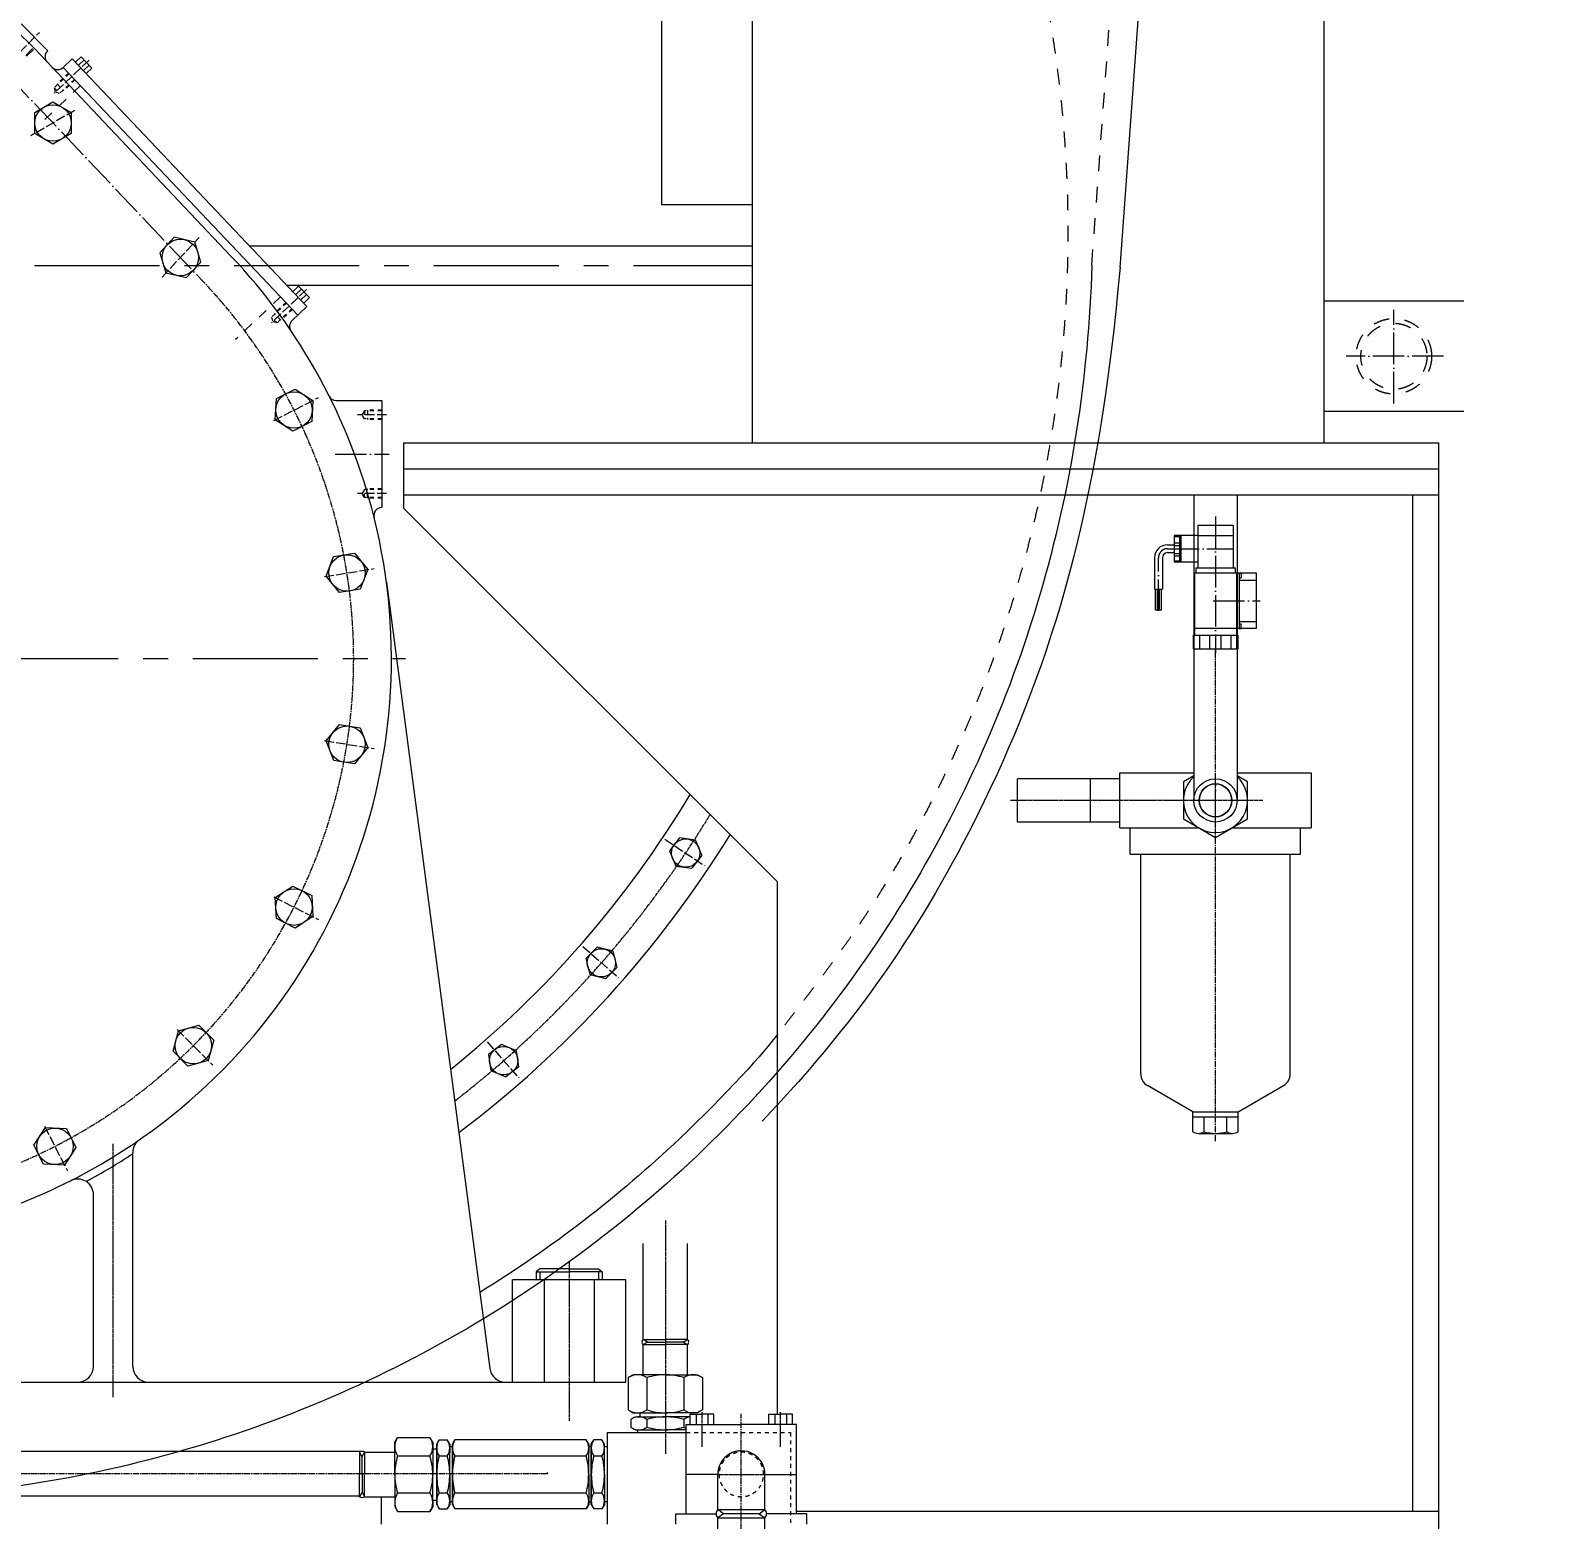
# Model space of a CAD drawing. Header units: millimetres. Extents: x 907 to 806139, y 2004 to 615514.
# Drawn here: x 174915 to 204276, y 66838 to 95698 of the extents above; entities that cross this region are included whole.
import ezdxf

# ---------------------------------------------------------------- set-up
doc = ezdxf.new("R2010")
doc.units = ezdxf.units.MM
doc.header["$LTSCALE"] = 25.4
for name, pattern in [('ACAD_ISO04W100', [30, 24, -3, 0, -3]), ('CENTER', [50.8, 31.75, -6.35, 6.35, -6.35]), ('CHAIN', [0.7087, 0.4724, -0.0591, 0.1181, -0.0591]), ('EB_DASH', [6, 3, -3])]:
    doc.linetypes.add(name, pattern=pattern)
doc.layers.get('Defpoints').update_dxf_attribs({"lineweight": 5})
doc.layers.add('CAXA1', color=5, linetype='CENTER', lineweight=5)
doc.styles.add('Roman', font='arial.ttf')
doc.styles.get("Standard").update_dxf_attribs({"font": 'arial.ttf'})
doc.dimstyles.new('ISO-25', dxfattribs={"dimscale": 30, "dimtxt": 38.1, "dimasz": 38.1, "dimexe": 50.8, "dimexo": 50.8, "dimgap": 15.875, "dimtad": 1, "dimtih": 1, "dimtoh": 1, "dimdec": 1, "dimlfac": 0.03937, "dimdsep": 46, "dimtxsty": 'Standard', "dimcen": 63.5, "dimclrd": 7, "dimclre": 7, "dimclrt": 7, "dimadec": 0, "dimazin": 0, "dimtfac": 1, "dimtdec": 1, "dimtmove": 0, "dimatfit": 3, "dimfxl": 25.4, "dimlwd": 5, "dimlwe": 5, "dimarcsym": 0})

# ---------------------------------------------------------------- blocks, each defined once
blk = doc.blocks.new('*D151')
at = {"color": 7, "linetype": 'Continuous', "lineweight": 5, "transparency": 16777216}
for p, q in [((208688, 200687), (220780, 200687)), ((219256, 199544), (219256, 130380)), ((219256, 55203), (219256, 124367)), ((193082, 54060), (220780, 54060))]:
    blk.add_line(p, q, dxfattribs=at)
at = {"color": 7, "transparency": 16777216}
for points in [[(219065, 199544), (219446, 199544), (219256, 200687)], [(219065, 55203), (219446, 55203), (219256, 54060)]]:
    blk.add_solid(points, dxfattribs=at)
at = {"layer": 'Defpoints', "color": 0, "transparency": 16777216}
for p in [(207164, 200687), (219256, 200687), (191558, 54060)]:
    blk.add_point(p, dxfattribs=at)
at = {"color": 7, "lineweight": 5, "transparency": 16777216, "insert": (219256, 127373), "char_height": 4953, "attachment_point": 5, "style": 'Roman'}
blk.add_mtext('5773', dxfattribs=at)

msp = doc.modelspace()

# ---------------------------------------------------------------- linework, layer by layer
at = {"color": 7, "lineweight": 5}
for p, q in [((188918.48, 87704.84), (188918.48, 123061.64)), ((199998.64, 87704.84), (199998.64, 123061.64)), ((196042.21, 91103.75), (197538.36, 111565.36)), ((187159.05, 92314.04), (187159.05, 105383.24)), ((174737.29, 95820.68), (175254.55, 95303.41)), ((175001.56, 95337.81), (178806.15, 91324.69)), ((175246.35, 95295.21), (175254.55, 95303.41)), ((175551.32, 94979.44), (175728.27, 95147.2)), ((175728.27, 95147.2), (180278.82, 90347.23)), ((175901.78, 95185.69), (175791.18, 95080.84)), ((175901.78, 95185.69), (176111.48, 94964.49)), ((175551.32, 94979.44), (180101.86, 90179.47)), ((175847.17, 95021.79), (175957.77, 95126.64)), ((175944.9, 94918.69), (176055.5, 95023.54)), ((176111.48, 94964.49), (176000.89, 94859.64)), ((188918.48, 92314.04), (187159.05, 92314.04)), ((179162.47, 91524.76), (188918.48, 91524.76)), ((179884.88, 90762.76), (188918.48, 90762.76)), ((180116.8, 90739.64), (180006.2, 90634.79)), ((180116.8, 90739.64), (180326.5, 90518.44)), ((180062.19, 90575.73), (180172.78, 90680.59)), ((180159.92, 90472.64), (180270.52, 90577.49)), ((180326.5, 90518.44), (180215.9, 90413.59)), ((202705, 90450.09), (199998.64, 90450.09)), ((180278.82, 90347.23), (179990.1, 90073.52)), ((180849.35, 88522.48), (181728.81, 88522.48)), ((181728.81, 88522.48), (181728.81, 86449.84)), ((181728.81, 88339.6), (181728.81, 88156.72)), ((202705, 88312.39), (199998.64, 88312.39)), ((182159.99, 87704.84), (202225.99, 87704.84)), ((182159.99, 86434.84), (182159.99, 87704.84)), ((202225.99, 64463.84), (202225.99, 87704.84)), ((202225.99, 87196.84), (182159.99, 87196.84)), ((202225.99, 86688.84), (182159.99, 86688.84)), ((197473.71, 86688.84), (197473.71, 80776.32)), ((198311.91, 86688.84), (198311.91, 80776.32)), ((201717.99, 67003.84), (201717.99, 86688.84)), ((182159.99, 86434.84), (189399.01, 79195.82)), ((197549.91, 86110.66), (197549.91, 85488.36)), ((197549.91, 86110.66), (198235.71, 86110.66)), ((198235.71, 86110.66), (198235.71, 85488.36)), ((197549.91, 85907.46), (197092.35, 85907.46)), ((197092.71, 85907.46), (197092.71, 85780.68)), ((197092.71, 85907.46), (197092.71, 85399.46)), ((197092.71, 85886.77), (197194.31, 85886.77)), ((197092.71, 85763.98), (197194.31, 85763.98)), ((197194.31, 85907.46), (197194.31, 85399.46)), ((197219.71, 85907.46), (197219.71, 85399.46)), ((197549.91, 85907.46), (198235.71, 85907.46)), ((197549.91, 85907.46), (197549.91, 85285.16)), ((198235.71, 85907.46), (198235.71, 85285.16)), ((196711.71, 85475.66), (196711.71, 85226.85)), ((196864.11, 85475.66), (196864.11, 85226.85)), ((196965.71, 85729.66), (197092.71, 85729.66)), ((196965.71, 85577.26), (197092.71, 85577.26)), ((197092.71, 85716.02), (197194.31, 85716.02)), ((197092.71, 85560.78), (197194.31, 85560.78)), ((197092.71, 85512.82), (197194.31, 85512.82)), ((196711.71, 85404.65), (196711.71, 84866.33)), ((196864.11, 85404.65), (196864.11, 84866.33)), ((197092.71, 85420.14), (197194.31, 85420.14)), ((197092.71, 85399.46), (197549.91, 85399.46)), ((197486.41, 85183.56), (198680.21, 85183.56)), ((197486.41, 85183.56), (197486.41, 83977.06)), ((197511.81, 85285.16), (198273.81, 85285.16)), ((197511.81, 85285.16), (197511.81, 85183.56)), ((198273.81, 85285.16), (198273.81, 85183.56)), ((198299.21, 85183.56), (198299.21, 84307.26)), ((198299.21, 85183.56), (198299.21, 84104.06)), ((198350.01, 85183.56), (198350.01, 84104.06)), ((198350.01, 85178.62), (198388.11, 85178.62)), ((198388.11, 85178.62), (198388.11, 85089.72)), ((198680.21, 85183.56), (198680.21, 84104.06)), ((181819.19, 85003.74), (183825.02, 69767.98)), ((196711.71, 84866.33), (196864.11, 84866.33)), ((196730.76, 84463.91), (196730.76, 84866.33)), ((196768.86, 84463.91), (196768.86, 84866.33)), ((196806.96, 84463.91), (196806.96, 84866.33)), ((196845.06, 84463.91), (196845.06, 84866.33)), ((198350.01, 85089.72), (198388.11, 85089.72)), ((198350.01, 85043.86), (198680.21, 85043.86)), ((196768.86, 84463.91), (196730.76, 84463.91)), ((196845.06, 84463.91), (196768.86, 84463.91)), ((198299.21, 84307.26), (198299.21, 84180.26)), ((197461.01, 83977.06), (198324.61, 83977.06)), ((197461.01, 83977.06), (197461.01, 83710.36)), ((197475.37, 83710.36), (197475.37, 83977.06)), ((198680.21, 84104.06), (197486.41, 84104.06)), ((197586.92, 83710.36), (197586.92, 83977.06)), ((197781.05, 83710.36), (197781.05, 83977.06)), ((198003.91, 83710.36), (198003.91, 83977.06)), ((198197.18, 83710.36), (198197.18, 83977.06)), ((198299.21, 84104.06), (198299.21, 83977.06)), ((198309.89, 83710.36), (198309.89, 83977.06)), ((198324.61, 83977.06), (198324.61, 83710.36)), ((198350.01, 84243.76), (198680.21, 84243.76)), ((198350.01, 84197.9), (198388.11, 84197.9)), ((198350.01, 84109), (198388.11, 84109)), ((198388.11, 84109), (198388.11, 84197.9)), ((197461.01, 83710.36), (198324.61, 83710.36)), ((196038.74, 81195.48), (194057.41, 81195.48)), ((194057.41, 80357.28), (194057.41, 81195.48)), ((195467, 80357.22), (195467, 81195.42)), ((196038.38, 81309.58), (197473.71, 81309.58)), ((196038.42, 81309.48), (197473.71, 81309.48)), ((196038.74, 80242.77), (196038.74, 81309.57)), ((197473.71, 81253.18), (197270.29, 81135.73)), ((197270.29, 81135.73), (197270.29, 80416.91)), ((198311.91, 81309.58), (199746.78, 81309.58)), ((198311.91, 81309.48), (199543.55, 81309.48)), ((198515.32, 81135.73), (198311.91, 81253.18)), ((198515.32, 80416.91), (198515.32, 81135.73)), ((199746.78, 81309.58), (199746.94, 80242.68)), ((196038.74, 80357.28), (194057.41, 80357.28)), ((196038.15, 80242.78), (197572.09, 80242.78)), ((196038.64, 80242.68), (197572.25, 80242.68)), ((196241.84, 79734.68), (196241.84, 80242.68)), ((197270.29, 80416.91), (197892.81, 80057.5)), ((197892.81, 80057.5), (198515.32, 80416.91)), ((198213.36, 80242.68), (199746.94, 80242.68)), ((198213.52, 80242.78), (199543.55, 80242.78)), ((199543.78, 79734.77), (199543.78, 80242.78)), ((187499.71, 80048.44), (187306.88, 79797.14)), ((187813.76, 80007.09), (187499.71, 80048.44)), ((187934.98, 79714.45), (187813.76, 80007.09)), ((187306.88, 79797.14), (187428.1, 79504.49)), ((187934.98, 79714.45), (187742.15, 79463.15)), ((196241.84, 79734.68), (199543.84, 79734.68)), ((196445, 75471.99), (196445, 79734.68)), ((199340.64, 75471.99), (199340.64, 79734.68)), ((187428.1, 79504.49), (187742.15, 79463.15)), ((189399.01, 68883.44), (189399.01, 79195.82)), ((185906.71, 77934.59), (185682.73, 77710.6)), ((186212.68, 77852.6), (185906.71, 77934.59)), ((186294.66, 77546.64), (186212.68, 77852.6)), ((185682.73, 77710.6), (185764.71, 77404.64)), ((186294.66, 77546.64), (186070.68, 77322.66)), ((185764.71, 77404.64), (186070.68, 77322.66)), ((184051.43, 76046.75), (183800.13, 75853.92)), ((184344.07, 75925.53), (184051.43, 76046.75)), ((183800.13, 75853.92), (183841.47, 75539.87)), ((184385.42, 75611.48), (184344.07, 75925.53)), ((183841.47, 75539.87), (184134.12, 75418.65)), ((184385.42, 75611.48), (184134.12, 75418.65)), ((197452.9, 74743.46), (196572.04, 75252.02)), ((198332.79, 74743.46), (199213.64, 75252.02)), ((197452.9, 74356.8), (197452.9, 74743.46)), ((197452.9, 74743.46), (198332.79, 74743.46)), ((197452.9, 74641.86), (198332.79, 74641.86)), ((197672.8, 74356.8), (197672.8, 74641.86)), ((198112.81, 74356.8), (198112.81, 74641.86)), ((198332.79, 74356.8), (198332.79, 74743.46)), ((197562.89, 74324.36), (198222.8, 74324.36)), ((176902.23, 69807.76), (176902.23, 73951.98)), ((176140.23, 69807.76), (176140.23, 73135.14)), ((186796.29, 70330.56), (186796.29, 72187.91)), ((187658.33, 70330.55), (187658.37, 72187.9)), ((184791.67, 71697.52), (184721.57, 71641.43)), ((184721.57, 71641.43), (184721.57, 71484.16)), ((184721.57, 71641.43), (185361.65, 71641.43)), ((185361.65, 71697.52), (184791.67, 71697.52)), ((184791.67, 71641.43), (184791.67, 71484.16)), ((185361.65, 71697.52), (185931.62, 71697.52)), ((186001.73, 71641.43), (185361.65, 71641.43)), ((185931.62, 71697.52), (186001.73, 71641.43)), ((185931.62, 71641.43), (185931.62, 71484.16)), ((186001.73, 71641.43), (186001.73, 71484.16)), ((186458.93, 71484.16), (184264.37, 71484.16)), ((184264.37, 69502.96), (184264.37, 71484.16)), ((184877.69, 71484.16), (184877.69, 69502.96)), ((185845.6, 71484.16), (185845.6, 69502.96)), ((186458.93, 69502.96), (186458.93, 71484.16)), ((186882.93, 70280.44), (186796.28, 70330.56)), ((186796.29, 70330.56), (187227.31, 70330.56)), ((186882.93, 70280.45), (186796.29, 70230.32)), ((186796.57, 69646.27), (186796.29, 70230.36)), ((186796.29, 70230.32), (186796.29, 70230.36)), ((186796.29, 70230.32), (187227.3, 70230.32)), ((186882.93, 70280.45), (187227.31, 70280.44)), ((186882.93, 70280.44), (187227.31, 70280.44)), ((187658.33, 70330.55), (187227.31, 70330.56)), ((187571.69, 70280.44), (187227.31, 70280.44)), ((187571.69, 70280.43), (187227.31, 70280.44)), ((187658.33, 70230.31), (187227.32, 70230.32)), ((187571.69, 70280.43), (187658.34, 70330.55)), ((187571.69, 70280.44), (187658.33, 70230.31)), ((187658.04, 69646.26), (187658.33, 70230.35)), ((187658.33, 70230.31), (187658.33, 70230.35)), ((186509.44, 69590.93), (186508.88, 68965.53)), ((186509.44, 69590.93), (186508.88, 68965.53)), ((186605.8, 69646.44), (186509.44, 69590.93)), ((186605.8, 69646.44), (186509.44, 69590.93)), ((187228.31, 69645.89), (186605.8, 69646.44)), ((187228.31, 69645.89), (186605.8, 69646.44)), ((186868.85, 69590.61), (186868.29, 68965.21)), ((186868.85, 69590.61), (186868.29, 68965.21)), ((187226.29, 69645.89), (187848.81, 69646.43)), ((187226.29, 69645.89), (187848.81, 69646.43)), ((187585.75, 69590.6), (187586.3, 68965.2)), ((187585.75, 69590.6), (187586.3, 68965.2)), ((187848.81, 69646.43), (187945.16, 69590.91)), ((187848.81, 69646.43), (187945.16, 69590.91)), ((187945.16, 69590.91), (187945.71, 68965.52)), ((187945.16, 69590.91), (187945.71, 68965.52)), ((172550.92, 69502.96), (186464.34, 69502.96)), ((184127.21, 69502.96), (186464.34, 69502.96)), ((186536.32, 68948.69), (186605.14, 68909.84)), ((186559.5, 68784.32), (186643.36, 68832.64)), ((186559.5, 68784.32), (186559.5, 68626.96)), ((186605.14, 68909.84), (187227.65, 68909.29)), ((186605.14, 68909.84), (187227.65, 68909.29)), ((186643.36, 68832.64), (187227.26, 68832.64)), ((186732.35, 68909.73), (186732.26, 68832.64)), ((186732.35, 68909.73), (186732.26, 68832.64)), ((186868.11, 68782.03), (186868.11, 68629.25)), ((187849.45, 68909.83), (187226.94, 68909.29)), ((187849.45, 68909.83), (187226.94, 68909.29)), ((187709.91, 68832.63), (187227.32, 68832.64)), ((187586.48, 68782.02), (187586.48, 68629.24)), ((187709.91, 68680.24), (187709.91, 68883.44)), ((187709.91, 68883.44), (187938.51, 68883.44)), ((187722.24, 68909.72), (187722.27, 68883.44)), ((187722.24, 68909.72), (187722.27, 68883.44)), ((187824.21, 68883.44), (187824.21, 68680.24)), ((187918.27, 68948.68), (187849.45, 68909.83)), ((188167.11, 68883.44), (187938.51, 68883.44)), ((188052.81, 68883.44), (188052.81, 68680.24)), ((188167.11, 68680.24), (188167.11, 68883.44)), ((189233.91, 68680.24), (189233.91, 68883.44)), ((189233.91, 68883.44), (189462.51, 68883.44)), ((189348.21, 68883.44), (189348.21, 68680.24)), ((189691.11, 68883.44), (189462.51, 68883.44)), ((189576.81, 68883.44), (189576.81, 68680.24)), ((189691.11, 68680.24), (189691.11, 68883.44)), ((181981.5, 68337.47), (182037.1, 68433.78)), ((182037.1, 68433.78), (182662.5, 68433.78)), ((182718.1, 68337.47), (182662.5, 68433.78)), ((186097.01, 68527.84), (186097.01, 66749.84)), ((186097.01, 68527.84), (187633.71, 68527.84)), ((186643.36, 68578.64), (186559.5, 68626.96)), ((186643.36, 68578.64), (187227.26, 68578.64)), ((186693.89, 68527.84), (186693.89, 68578.64)), ((187633.71, 68578.63), (187227.32, 68578.64)), ((187633.71, 68680.24), (188700.51, 68680.24)), ((187633.71, 66953.04), (187633.71, 68680.24)), ((189767.31, 68680.24), (188700.51, 68680.24)), ((189767.31, 66953.04), (189767.31, 68680.24)), ((181318.71, 68156.76), (174279.04, 68156.76)), ((181346.5, 68057.94), (181295.18, 68146.84)), ((181295.18, 68146.84), (181295.18, 67715.13)), ((181346.5, 68057.94), (181397.83, 68146.84)), ((181397.83, 68146.84), (181981.5, 68146.84)), ((181397.83, 68146.84), (181397.83, 67715.13)), ((181981.5, 68337.47), (181981.5, 68146.76)), ((181981.5, 67714.96), (181981.5, 68337.47)), ((182718.1, 68210.26), (182718.1, 68337.47)), ((182718.1, 68337.47), (182718.1, 67714.96)), ((182718.1, 68210.26), (182794.3, 68210.26)), ((182794.3, 68299.16), (182842.7, 68382.98)), ((182794.3, 67714.87), (182794.3, 68299.16)), ((182794.3, 68210.26), (182794.3, 68299.16)), ((182794.3, 68299.16), (182794.3, 67714.96)), ((182842.7, 68382.98), (182999.91, 68382.98)), ((183048.3, 68299.16), (182999.91, 68382.98)), ((183099.1, 68248.27), (183047.59, 68248.27)), ((183048.3, 68299.16), (183048.3, 68134.06)), ((183048.3, 67714.96), (183048.3, 68299.16)), ((183099.1, 68299.16), (183147.5, 68382.98)), ((183099.1, 67714.87), (183099.1, 68299.16)), ((183099.1, 68299.16), (183099.1, 67714.96)), ((183099.1, 68210.26), (183099.1, 68299.16)), ((183099.1, 67714.87), (183099.1, 68248.27)), ((185693.02, 68382.98), (183147.5, 68382.98)), ((185741.41, 68299.16), (185693.02, 68382.98)), ((185741.41, 67714.96), (185741.41, 68299.16)), ((185741.41, 68299.16), (185741.41, 68134.06)), ((185741.41, 67714.87), (185741.41, 68299.16)), ((185792.93, 68248.27), (185741.41, 68248.27)), ((185792.21, 68299.16), (185840.61, 68382.98)), ((185792.21, 67714.87), (185792.21, 68299.16)), ((185792.21, 68210.26), (185792.21, 68299.16)), ((185792.21, 68299.16), (185792.21, 67714.96)), ((185792.21, 67714.87), (185792.21, 68299.16)), ((185997.82, 68382.98), (185840.61, 68382.98)), ((186046.21, 68299.16), (185997.82, 68382.98)), ((186046.21, 67714.87), (186046.21, 68299.16)), ((186097.01, 68248.27), (186046.21, 68248.27)), ((181346.5, 67715.31), (181346.5, 68057.94)), ((182037.1, 68074.37), (182662.5, 68074.37)), ((182842.7, 68074.37), (182999.91, 68074.37)), ((183147.5, 68074.37), (185693.02, 68074.37)), ((185840.61, 68074.37), (185997.82, 68074.37)), ((181295.18, 67283.24), (181295.18, 67714.95)), ((181346.5, 67714.77), (181346.5, 67372.14)), ((181397.83, 67283.24), (181397.83, 67714.95)), ((181981.5, 67715.12), (181981.5, 67092.61)), ((182718.1, 67092.61), (182718.1, 67715.12)), ((182794.3, 67715.22), (182794.3, 67130.92)), ((182794.3, 67130.92), (182794.3, 67715.12)), ((183048.3, 67715.12), (183048.3, 67130.92)), ((183099.1, 67715.22), (183099.1, 67130.92)), ((183099.1, 67715.22), (183099.1, 67181.82)), ((183099.1, 67130.92), (183099.1, 67715.12)), ((184941.33, 67724.96), (184941.33, 67750.36)), ((185741.41, 67715.22), (185741.41, 67130.92)), ((185741.41, 67715.12), (185741.41, 67130.92)), ((185792.21, 67715.22), (185792.21, 67130.92)), ((185792.21, 67715.22), (185792.21, 67130.92)), ((185792.21, 67130.92), (185792.21, 67715.12)), ((186046.21, 67715.22), (186046.21, 67130.92)), ((188268.71, 67715.04), (187633.71, 67715.04)), ((188243.8, 67032.25), (188243.31, 67715.7)), ((189132.31, 67715.04), (189767.31, 67715.04)), ((189158.65, 67030.83), (189158.11, 67715.06)), ((181295.18, 67293.16), (174279.04, 67293.16)), ((181346.5, 67372.14), (181295.18, 67283.24)), ((181346.5, 67372.14), (181397.83, 67283.24)), ((181397.83, 67283.24), (181981.5, 67283.24)), ((181715.51, 67283.24), (181715.51, 66749.84)), ((182037.1, 67355.71), (182662.5, 67355.71)), ((182842.7, 67355.71), (182999.91, 67355.71)), ((183048.3, 67130.92), (183048.3, 67296.02)), ((183147.5, 67355.71), (185693.02, 67355.71)), ((185741.41, 67130.92), (185741.41, 67296.02)), ((185840.61, 67355.71), (185997.82, 67355.71)), ((181981.5, 67092.61), (182037.1, 66996.3)), ((182037.1, 66996.3), (182662.5, 66996.3)), ((182718.1, 67092.61), (182662.5, 66996.3)), ((182718.1, 67219.82), (182718.1, 67092.61)), ((182718.1, 67219.82), (182794.3, 67219.82)), ((182794.3, 67219.82), (182794.3, 67130.92)), ((182794.3, 67130.92), (182842.7, 67047.1)), ((182842.7, 67047.1), (182999.91, 67047.1)), ((183048.3, 67130.92), (182999.91, 67047.1)), ((183099.1, 67181.82), (183047.59, 67181.82)), ((183099.1, 67219.82), (183099.1, 67130.92)), ((183099.1, 67130.92), (183147.5, 67047.1)), ((185693.02, 67047.1), (183147.5, 67047.1)), ((185741.41, 67130.92), (185693.02, 67047.1)), ((185792.93, 67181.82), (185741.41, 67181.82)), ((185792.21, 67219.82), (185792.21, 67130.92)), ((185792.21, 67130.92), (185840.61, 67047.1)), ((185997.82, 67047.1), (185840.61, 67047.1)), ((186046.21, 67130.92), (185997.82, 67047.1)), ((186097.01, 67181.82), (186046.21, 67181.82)), ((187430.51, 66749.84), (187430.51, 66953.04)), ((187430.51, 66953.04), (188211.58, 66953.04)), ((187430.51, 66953.04), (187633.71, 66953.04)), ((188356.13, 66954.2), (188244.16, 67032.6)), ((188244.16, 67032.6), (189156.91, 67032.6)), ((188356.13, 66954.2), (188244.16, 66875.79)), ((189044.94, 66954.2), (188356.13, 66954.2)), ((189044.94, 66954.2), (189156.91, 67032.61)), ((189044.94, 66954.2), (189156.91, 66875.8)), ((189970.51, 66953.04), (189189.48, 66953.04)), ((189767.31, 67003.84), (202225.99, 67003.84)), ((189970.51, 66953.04), (189767.31, 66953.04)), ((189970.51, 66749.84), (189970.51, 66953.04)), ((188244.32, 66307.18), (188243.92, 66876.03)), ((188244.16, 66875.79), (189156.91, 66875.79)), ((189159.22, 66307.55), (189158.77, 66877.7))]:
    msp.add_line(p, q, dxfattribs=at)
at = {"color": 7, "linetype": 'EB_DASH', "lineweight": 5, "ltscale": 4}
msp.add_line((195495.03, 91143.76), (197095.23, 113028.4), dxfattribs=at)
at = {"color": 7, "linetype": 'ACAD_ISO04W100', "lineweight": 5, "ltscale": 0.3}
for p, q in [((174064.27, 94630.4), (175092.43, 95658.56)), ((176054.67, 95120.63), (175377.37, 94478.52)), ((175778.96, 94146.75), (174924.88, 93653.64)), ((177472.05, 90917.12), (178189.2, 91686.16)), ((180269.69, 90674.58), (179592.39, 90032.47)), ((179634.78, 88138.61), (180503.84, 88581.41)), ((181820.25, 88248.16), (181257.22, 88248.16)), ((181820.25, 86724.16), (181257.22, 86724.16)), ((180617.56, 85113.93), (181580.91, 85266.51)), ((180617.56, 81933.59), (181580.91, 81781.01)), ((187220.04, 80023.66), (187986.9, 79511.26)), ((179634.78, 78908.91), (180503.84, 78466.11)), ((185626.2, 77946.52), (186319.61, 77338.41)), ((177765.43, 76335.96), (178455.11, 75646.28)), ((183774.87, 76095.19), (184382.98, 75401.78)), ((175192.48, 74466.61), (175635.29, 73597.56))]:
    msp.add_line(p, q, dxfattribs=at)
at = {"color": 7, "linetype": 'EB_DASH', "lineweight": 5, "ltscale": 2.5}
for p, q in [((174287.44, 94673.39), (175086.01, 95471.96)), ((174304.63, 94655.23), (175103.68, 95454.28)), ((175886.84, 94625.52), (175068.41, 93849.62)), ((179766.33, 90533.38), (178894.32, 89706.69))]:
    msp.add_line(p, q, dxfattribs=at)
at = {"color": 7, "linetype": 'EB_DASH', "lineweight": 5}
for p, q in [((175666.65, 94857.78), (175379.1, 94585.16)), ((175656.17, 94868.84), (175434.97, 94659.13)), ((175379.1, 94585.16), (175483.95, 94474.57)), ((175379.25, 94584.88), (175399.67, 94499.66)), ((175434.97, 94659.13), (175560.79, 94526.42)), ((175771.5, 94747.18), (175483.95, 94474.57)), ((175781.99, 94736.12), (175560.79, 94526.42)), ((175483.67, 94474.74), (175399.67, 94499.66)), ((179881.67, 90411.73), (179594.12, 90139.11)), ((179698.97, 90028.51), (179594.12, 90139.11)), ((179594.27, 90138.83), (179614.68, 90053.61)), ((179871.19, 90422.78), (179649.99, 90213.08)), ((179775.81, 90080.36), (179649.99, 90213.08)), ((179986.52, 90301.13), (179698.97, 90028.51)), ((179997.01, 90290.07), (179775.81, 90080.36)), ((179698.69, 90028.68), (179614.68, 90053.61)), ((181393.53, 88325.88), (181348.66, 88248.16)), ((181393.53, 88170.44), (181348.66, 88248.16)), ((181393.53, 88325.88), (181393.53, 88170.44)), ((181728.81, 88325.88), (181393.53, 88325.88)), ((181728.81, 88170.44), (181393.53, 88170.44)), ((181454.49, 88339.6), (181454.49, 88156.72)), ((181728.81, 88339.6), (181456.02, 88339.6)), ((181728.81, 88156.72), (181456.02, 88156.72)), ((181393.53, 86801.88), (181348.66, 86724.16)), ((181393.53, 86646.44), (181348.66, 86724.16)), ((181393.53, 86646.44), (181393.53, 86801.88)), ((181728.81, 86801.88), (181393.53, 86801.88)), ((181728.81, 86646.44), (181393.53, 86646.44)), ((181454.49, 86632.72), (181454.49, 86815.6)), ((181728.81, 86815.6), (181456.02, 86815.6)), ((181728.81, 86632.72), (181456.02, 86632.72)), ((187633.71, 68527.84), (189653.01, 68527.84)), ((189653.01, 68527.84), (189653.01, 66749.84))]:
    msp.add_line(p, q, dxfattribs=at)
at = {"color": 7, "linetype": 'ACAD_ISO04W100', "lineweight": 5}
for p, q in [((174470.69, 94834.52), (178275.27, 90821.4)), ((201351.82, 88467.89), (201351.82, 90282.02)), ((202316.12, 89381.24), (200428.37, 89381.24)), ((180827.17, 87486.16), (181874.62, 87486.16)), ((197892.81, 86276.16), (197892.81, 83634.16)), ((196787.91, 84446.76), (196787.91, 85475.66)), ((196965.71, 85653.46), (198235.71, 85653.46)), ((197848.65, 84643.81), (198756.41, 84643.81)), ((197892.81, 80281.02), (197892.81, 81271.62)), ((197892.81, 80382.62), (197892.81, 81170.02))]:
    msp.add_line(p, q, dxfattribs=at)
at = {"color": 7, "linetype": 'CHAIN', "lineweight": 5, "ltscale": 10}
for p, q in [((197892.81, 74171.78), (197892.81, 83710.36)), ((188700.6, 57275.78), (188700.52, 68888.68)), ((184941.33, 67724.96), (172094.54, 67724.96))]:
    msp.add_line(p, q, dxfattribs=at)
at = {"color": 7, "linetype": 'CHAIN', "lineweight": 5, "ltscale": 5}
for p, q in [((198812.92, 80776.38), (193916.43, 80776.38)), ((176521.23, 69212.34), (176521.23, 74119.49)), ((187227.31, 72638.38), (187227.31, 68115.39)), ((185361.65, 71845.99), (185361.65, 68755.77)), ((187938.51, 68249.66), (187938.51, 68923.35)), ((189462.51, 68249.66), (189462.51, 68923.35)), ((188268.71, 67715.04), (189132.31, 67715.04))]:
    msp.add_line(p, q, dxfattribs=at)
at = {"color": 7, "lineweight": 5}
for points in [[(175708.4, 93697.37), (175354.51, 93493.46), (175000.97, 93697.98), (175001.32, 94106.41), (175355.21, 94310.32), (175708.75, 94105.81)], [(177546.38, 90997.67), (177944.21, 90905.23), (178223.18, 91203.55), (178104.32, 91594.3), (177706.49, 91686.74), (177427.52, 91388.43)], [(179664.92, 88153.32), (179685.72, 88561.22), (180049.37, 88747.16), (180392.23, 88525.2), (180371.43, 88117.29), (180007.78, 87931.35)], [(180650.77, 85118.6), (180796.6, 85500.11), (181199.91, 85564.58), (181457.39, 85247.53), (181311.57, 84866.02), (180908.25, 84801.56)], [(180650.59, 81927.77), (180907.17, 82245.55), (181310.67, 82182.23), (181457.58, 81801.13), (181200.99, 81483.36), (180797.5, 81546.68)], [(179664.4, 78893.17), (180006.62, 79116.11), (180370.8, 78931.2), (180392.75, 78523.36), (180050.53, 78300.42), (179686.35, 78485.33)], [(177788.73, 76311.85), (178183.09, 76418.11), (178472.31, 76129.72), (178367.16, 75735.05), (177972.79, 75628.79), (177683.58, 75917.18)], [(175207.19, 74436.47), (175615.09, 74415.67), (175801.03, 74052.02), (175579.07, 73709.17), (175171.17, 73729.96), (174985.23, 74093.62)]]:
    msp.add_lwpolyline(points, close=True, dxfattribs=at)
for centre, radius in [((175354.86, 93901.89), 353.71), ((177825.35, 91295.99), 353.71), ((180028.57, 88339.26), 353.71), ((181054.08, 85183.07), 353.71), ((181054.08, 81864.45), 353.71), ((197892.7, 80776.34), 419.1), ((197892.58, 80776.32), 317.5), ((197892.58, 80776.32), 317.5), ((187620.93, 79755.79), 274.32), ((180028.57, 78708.26), 353.71), ((185988.69, 77628.62), 274.32), ((178077.94, 76023.45), 353.71), ((184092.77, 75732.7), 274.32), ((175393.13, 74072.82), 353.71)]:
    msp.add_circle(centre, radius, dxfattribs=at)
at = {"color": 7, "linetype": 'EB_DASH', "lineweight": 5, "ltscale": 4}
for radius in [731.52, 640.08]:
    msp.add_circle((201351.82, 89381.24), radius, dxfattribs=at)
at = {"color": 7, "lineweight": 5}
for centre, radius, start, end in [((170577.63, 91143.76), 21031.2, 61.021046, 233.038518), ((170577.63, 91143.76), 19964.4, 60.588904, 231.293786), ((170577.63, 91143.76), 6096, 43.471999, 71.151175), ((175354.11, 95187.45), 152.4, 135, 223.471999), ((175446.46, 95090.03), 152.4, 223.471999, 313.471999), ((170577.63, 83523.76), 11338.56, 13.967963, 43.471999), ((180094.95, 89962.92), 152.4, 133.471999, 214.081215), ((180849.35, 88674.88), 152.4, 206.633119, 270), ((170577.63, 91143.76), 19964.4, 347.106287, 347.135489), ((170577.63, 91143.76), 21031.2, 347.770717, 347.798367), ((181728.81, 86297.44), 152.4, 90, 193.967963), ((170577.63, 83523.76), 11338.56, 301.613969, 13.967963), ((196965.71, 85475.66), 254, 90, 180), ((196965.71, 85475.66), 101.6, 90, 180), ((197892.81, 80776.32), 622.52, 132.31726, 47.68274), ((197892.58, 80776.32), 317.5, 90, 270), ((197892.81, 80776.32), 317.5, 270, 90), ((170577.63, 91143.76), 19964.4, 308.706214, 329.09003), ((170577.63, 91143.76), 21031.2, 306.961482, 328.361696), ((196699, 75471.99), 254, 180, 240), ((199086.64, 75471.99), 254, 300, 0), ((197562.89, 74527.02), 202.67, 237.132768, 302.867232), ((197892.84, 75086.36), 762, 253.221345, 286.778655), ((198222.8, 74527.02), 202.67, 237.132768, 302.867232), ((177207.03, 73951.98), 304.8, 124.706426, 180), ((170577.63, 83523.76), 11338.56, 280.022428, 301.613969), ((170577.63, 83523.76), 11490.96, 298.152058, 303.394313), ((175835.43, 73135.14), 304.8, 0, 116.844502), ((186842.89, 70280.46), 68.42, 132.928967, 227.071835), ((187611.73, 70280.45), 68.42, 312.926946, 47.069814), ((175835.43, 69807.76), 304.8, 270, 0), ((177207.03, 69807.76), 304.8, 180, 270), ((184127.21, 69807.76), 304.8, 187.5, 270), ((186688.91, 69328.16), 318.21, 55.564318, 124.332813), ((186688.91, 69328.16), 318.21, 55.564318, 124.332813), ((187227.25, 68456.45), 1189.43, 89.948565, 107.536519), ((187227.25, 68456.45), 1189.43, 89.948565, 107.536519), ((187227.34, 68456.45), 1189.43, 72.462262, 90.050216), ((187227.34, 68456.45), 1189.43, 72.462262, 90.050216), ((187765.69, 69328.15), 318.21, 55.665969, 124.434464), ((187765.69, 69328.15), 318.21, 55.665969, 124.434464), ((186688.82, 69227.98), 318.21, 235.564318, 304.332813), ((186688.82, 69227.98), 318.21, 235.564318, 304.332813), ((186713.29, 68570.56), 262.08, 53.7922, 118.484257), ((187257.94, 67315.27), 1517.68, 91.158171, 104.883927), ((187228.72, 70098.72), 1189.43, 252.360611, 269.948565), ((187228.72, 70098.72), 1189.43, 252.360611, 269.948565), ((187225.9, 70098.72), 1189.43, 270.050216, 287.63817), ((187225.9, 70098.72), 1189.43, 270.050216, 287.63817), ((187196.62, 67315.27), 1517.68, 75.114855, 88.84061), ((187765.77, 69227.97), 318.21, 235.665969, 304.434464), ((187765.77, 69227.97), 318.21, 235.665969, 304.434464), ((187741.29, 68570.55), 262.08, 96.876074, 126.206581), ((182299.71, 68254.07), 318.21, 145.615753, 214.384247), ((182399.89, 68254.07), 318.21, 325.615753, 34.384247), ((186713.29, 68840.72), 262.08, 241.515743, 306.2078), ((187257.94, 70096.01), 1517.68, 255.116073, 268.841829), ((187196.68, 70096.01), 1517.68, 271.156952, 284.882708), ((187741.3, 68840.71), 262.08, 233.790982, 245.76414), ((181346.5, 68057.94), 102.65, 60, 120), ((183064.5, 68228.67), 270.2, 145.174817, 214.825183), ((182778.1, 68228.67), 270.2, 325.174817, 34.825183), ((183369.3, 68228.67), 270.2, 145.174817, 214.825183), ((185471.21, 68228.67), 270.2, 325.174817, 34.825183), ((186062.42, 68228.67), 270.2, 145.174817, 214.825183), ((185776.01, 68228.67), 270.2, 325.174817, 34.825183), ((188700.51, 67715.04), 457.2, 0, 180.090324), ((188700.51, 67715.04), 457.2, 90, 180.090324), ((183170.93, 67714.96), 1189.43, 162.412046, 180), ((181528.67, 67714.96), 1189.43, 0, 17.587954), ((184153.14, 67714.96), 1358.83, 164.662826, 180), ((181689.47, 67714.96), 1358.83, 0, 15.337174), ((184457.94, 67714.96), 1358.83, 164.662826, 180), ((184382.58, 67714.96), 1358.83, 0, 15.337174), ((187151.05, 67714.96), 1358.83, 164.662826, 180), ((184687.38, 67714.96), 1358.83, 0, 15.337174), ((183170.93, 67715.12), 1189.43, 180, 197.587954), ((181528.67, 67715.12), 1189.43, 342.412046, 0), ((184153.14, 67715.12), 1358.83, 180, 195.337174), ((181689.47, 67715.12), 1358.83, 344.662826, 0), ((184457.94, 67715.12), 1358.83, 180, 195.337174), ((184382.58, 67715.12), 1358.83, 344.662826, 0), ((187151.05, 67715.12), 1358.83, 180, 195.337174), ((184687.38, 67715.12), 1358.83, 344.662826, 0), ((181346.5, 67372.14), 102.65, 240, 300), ((182299.71, 67176.01), 318.21, 145.615753, 214.384247), ((182399.89, 67176.01), 318.21, 325.615753, 34.384247), ((183064.5, 67201.41), 270.2, 145.174817, 214.825183), ((182778.1, 67201.41), 270.2, 325.174817, 34.825183), ((183369.3, 67201.41), 270.2, 145.174817, 214.825183), ((185471.21, 67201.41), 270.2, 325.174817, 34.825183), ((186062.42, 67201.41), 270.2, 145.174817, 214.825183), ((185776.01, 67201.41), 270.2, 325.174817, 34.825183), ((188322.21, 66954.2), 110.63, 134.872008, 225.127992), ((189078.85, 66954.2), 110.63, 314.872832, 45.128816)]:
    msp.add_arc(centre, radius, start, end, dxfattribs=at)
at = {"color": 7, "linetype": 'CHAIN', "lineweight": 5, "ltscale": 10}
for centre, radius, start, end in [((170577.63, 91143.76), 20497.8, 61.425985, 232.192735), ((170577.63, 83523.76), 10607.04, 280.721538, 43.471999)]:
    msp.add_arc(centre, radius, start, end, dxfattribs=at)
at = {"color": 7, "linetype": 'ACAD_ISO04W100', "lineweight": 5}
for centre, radius, start, end in [((170577.63, 91143.76), 20497.8, 347.447361, 347.475766), ((196965.71, 85475.66), 177.8, 90, 180)]:
    msp.add_arc(centre, radius, start, end, dxfattribs=at)
at = {"color": 7, "linetype": 'CHAIN', "lineweight": 5, "ltscale": 5}
msp.add_arc((170577.63, 91143.76), 20497.8, 307.807265, 328.716104, dxfattribs=at)
at = {"color": 7, "linetype": 'EB_DASH', "lineweight": 5}
for start, end in [(0, 180.090324), (179.909676, 0)]:
    msp.add_arc((188700.51, 67715.04), 431.8, start, end, dxfattribs=at)
at = {"color": 7, "linetype": 'EB_DASH', "lineweight": 5, "ltscale": 4}
msp.add_open_spline([(188918.48, 108116.07), (190376.51, 106277.74), (192491.67, 103149.82), (194625.63, 97595.18), (195304.05, 91151.24), (194297.23, 84795.91), (192237.17, 80171.14), (190603.07, 77779.98), (189399.01, 76237.38)], degree=3, knots=[704.72789215, 704.72789215, 704.72789215, 704.72789215, 862.40847288, 1074.63662444, 1285.40287163, 1494.70879018, 1702.55438725, 1779.44128085, 1779.44128085, 1779.44128085, 1779.44128085], dxfattribs=at)
at = {"color": 7, "linetype": 'Continuous', "lineweight": 5, "ltscale": 4}
msp.add_open_spline([(195495.03, 91143.76), (195430.59, 88983.14), (194762.61, 84669.21), (192109.6, 78721.14), (188040.15, 73691.92), (182842, 69916.14), (176885.43, 67631.79), (170585.11, 66972.27), (164373.41, 67960.18), (158670.23, 70504.8), (154270.4, 74076.13), (152077.3, 76896.27), (151272.46, 78168.98)], degree=3, knots=[0, 0, 0, 0, 213.36273155, 425.26407187, 635.70350673, 844.6826123, 1052.20035331, 1258.256205, 1462.85174947, 1665.98699439, 1867.66091287, 2015.88668494, 2015.88668494, 2015.88668494, 2015.88668494], dxfattribs=at)
at = {"color": 7, "lineweight": 5}
for points, knots in [([(196042.66, 91109.86), (195632.13, 86418.62), (193994, 81129.33), (191082.78, 76619.47), (189102.37, 74562.34)], [0, 0, 0, 0, 216.95722753, 389.19659486, 389.19659486, 389.19659486, 389.19659486]), ([(189399.01, 76237.38), (189190.98, 75945.9), (187279.3, 73838.13), (185018.43, 72097.81), (183631.08, 71241.04)], [1790.16491316, 1790.16491316, 1790.16491316, 1790.16491316, 1908.93862916, 2069.44774371, 2069.44774371, 2069.44774371, 2069.44774371])]:
    msp.add_open_spline(points, degree=3, knots=knots, dxfattribs=at)
at = {"layer": 'CAXA1', "linetype": 'CENTER', "lineweight": 5, "ltscale": 3}
for p, q in [((147902.3, 91143.76), (188918.48, 91143.76)), ((158715.08, 83523.76), (182186.61, 83523.76))]:
    msp.add_line(p, q, dxfattribs=at)

# ---------------------------------------------------------------- dimensions: what is measured, and where the dimension line sits
at = {"color": 7, "lineweight": 5}
dim = msp.add_linear_dim(base=(219255.76, 200687.03), p1=(191558.01, 54059.76), p2=(207164, 200687.03), angle=90, dimstyle='ISO-25', override={"dimscale": 30, "dimtxt": 165.1, "dimdec": 0, "dimpost": '\\X', "dimtxsty": 'Roman', "dimtmove": 1}, dxfattribs=at)
dim.commit()
dim.dimension.update_dxf_attribs({"geometry": '*D151', "text_midpoint": (219255.76, 127373.4), "dimtype": 160})

doc.saveas('drawing.dxf')
